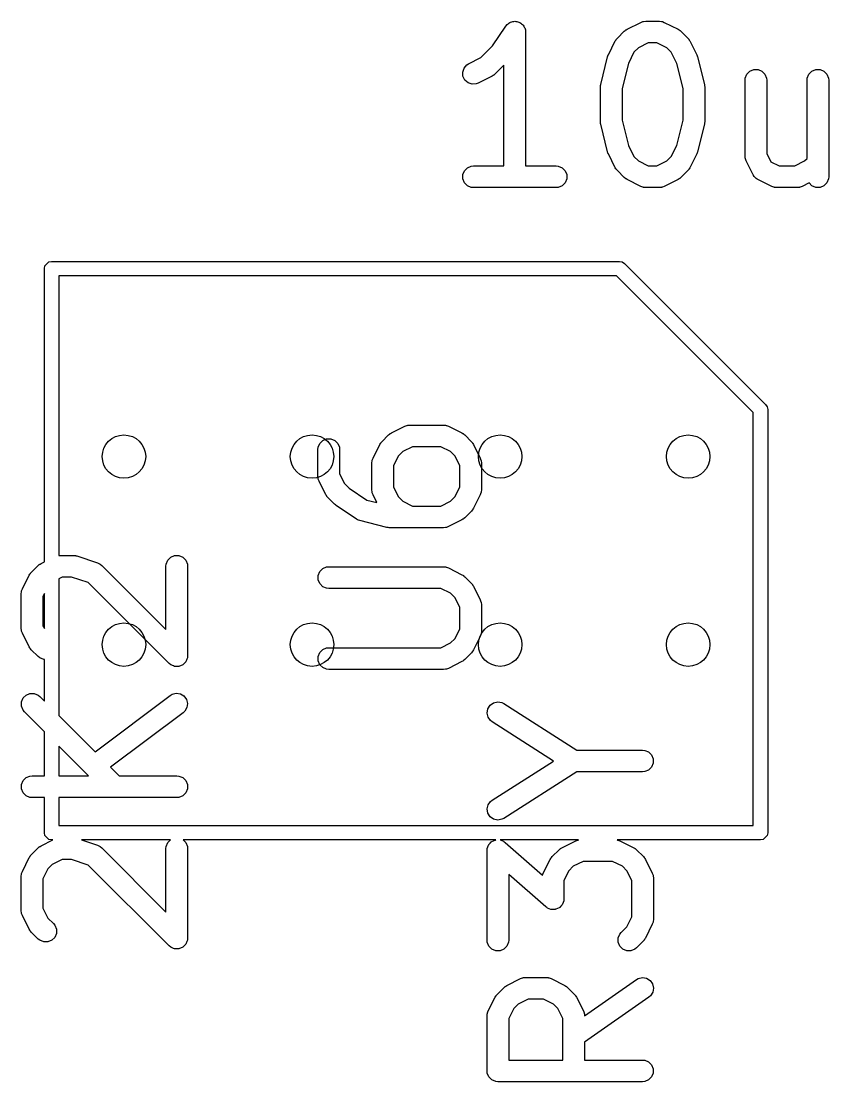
# Model space of a CAD drawing. Extents: x 0.58 to 7.69, y -5.21 to -0.56.
# Drawn here: x 6.1756 to 6.3953, y -1.8139 to -1.5252 of the extents above; entities that cross this region are included whole.
import ezdxf

# ---------------------------------------------------------------- set-up
doc = ezdxf.new("R2010")
doc.units = 0
doc.header["$MEASUREMENT"] = 0
doc.layers.add('BLACK', color=7, linetype='CONTINUOUS')

msp = doc.modelspace()

# ---------------------------------------------------------------- linework, layer by layer
at = {"layer": 'BLACK', "linetype": 'CONTINUOUS'}
for p, q in [((6.30385, -1.53189), (6.30744, -1.5265)), ((6.30744, -1.5265), (6.30744, -1.5265)), ((6.30744, -1.5265), (6.30744, -1.5265)), ((6.30744, -1.5265), (6.30745, -1.5265)), ((6.30745, -1.5265), (6.30781, -1.52606)), ((6.30781, -1.52606), (6.30805, -1.52589)), ((6.30805, -1.52589), (6.30826, -1.52569)), ((6.30826, -1.52569), (6.30853, -1.52558)), ((6.30853, -1.52558), (6.30877, -1.52542)), ((6.30877, -1.52542), (6.30905, -1.52536)), ((6.30905, -1.52536), (6.30932, -1.52525)), ((6.30932, -1.52525), (6.30961, -1.52525)), ((6.30961, -1.52525), (6.3099, -1.52519)), ((6.3099, -1.52519), (6.31018, -1.52525)), ((6.31018, -1.52525), (6.31047, -1.52525)), ((6.31047, -1.52525), (6.31074, -1.52536)), ((6.31074, -1.52536), (6.31103, -1.52541)), ((6.31103, -1.52541), (6.31127, -1.52558)), ((6.31127, -1.52558), (6.31154, -1.52569)), ((6.31154, -1.52569), (6.31174, -1.52589)), ((6.31174, -1.52589), (6.31198, -1.52605)), ((6.31198, -1.52605), (6.31215, -1.5263)), ((6.31215, -1.5263), (6.31235, -1.5265)), ((6.31235, -1.5265), (6.31246, -1.52677)), ((6.31246, -1.52677), (6.31263, -1.52701)), ((6.31263, -1.52701), (6.31268, -1.5273)), ((6.34045, -1.52738), (6.3442, -1.5255)), ((6.3442, -1.5255), (6.34474, -1.52529)), ((6.34474, -1.52529), (6.34485, -1.52529)), ((6.34485, -1.52529), (6.34494, -1.52525)), ((6.34494, -1.52525), (6.34552, -1.52519)), ((6.34552, -1.52519), (6.34927, -1.52519)), ((6.34927, -1.52519), (6.34984, -1.52525)), ((6.34984, -1.52525), (6.34994, -1.52529)), ((6.34994, -1.52529), (6.35005, -1.52529)), ((6.35005, -1.52529), (6.35059, -1.5255)), ((6.35059, -1.5255), (6.35434, -1.52738)), ((6.31268, -1.5273), (6.31279, -1.52757)), ((6.31279, -1.52757), (6.31285, -1.52814)), ((6.31285, -1.52814), (6.31285, -1.52814)), ((6.31285, -1.52814), (6.31285, -1.52814)), ((6.31285, -1.52814), (6.31285, -1.52814)), ((6.31285, -1.52814), (6.31285, -1.56456)), ((6.33762, -1.53003), (6.33781, -1.5298)), ((6.33781, -1.5298), (6.33968, -1.52793)), ((6.33968, -1.52793), (6.33991, -1.52774)), ((6.33991, -1.52774), (6.33996, -1.52768)), ((6.33996, -1.52768), (6.34005, -1.52763)), ((6.34005, -1.52763), (6.34013, -1.52756)), ((6.34013, -1.52756), (6.3402, -1.52753)), ((6.3402, -1.52753), (6.34045, -1.52738)), ((6.35434, -1.52738), (6.35459, -1.52753)), ((6.35459, -1.52753), (6.35466, -1.52756)), ((6.35466, -1.52756), (6.35474, -1.52763)), ((6.35474, -1.52763), (6.35483, -1.52768)), ((6.35483, -1.52768), (6.35488, -1.52774)), ((6.35488, -1.52774), (6.35511, -1.52793)), ((6.35511, -1.52793), (6.35698, -1.5298)), ((6.35698, -1.5298), (6.35717, -1.53003)), ((6.30065, -1.53509), (6.30385, -1.53189)), ((6.33538, -1.53432), (6.33725, -1.53057)), ((6.33725, -1.53057), (6.33741, -1.53032)), ((6.33741, -1.53032), (6.33744, -1.53025)), ((6.33744, -1.53025), (6.33751, -1.53017)), ((6.33751, -1.53017), (6.33756, -1.53008)), ((6.33756, -1.53008), (6.33762, -1.53003)), ((6.34352, -1.53244), (6.34232, -1.53364)), ((6.34622, -1.5311), (6.34352, -1.53244)), ((6.34857, -1.5311), (6.34622, -1.5311)), ((6.35127, -1.53244), (6.34857, -1.5311)), ((6.35247, -1.53364), (6.35127, -1.53244)), ((6.35717, -1.53003), (6.35723, -1.53008)), ((6.35723, -1.53008), (6.35728, -1.53017)), ((6.35728, -1.53017), (6.35735, -1.53025)), ((6.35735, -1.53025), (6.35738, -1.53032)), ((6.35738, -1.53032), (6.35753, -1.53057)), ((6.35753, -1.53057), (6.35941, -1.53432)), ((6.29733, -1.53675), (6.30065, -1.53509)), ((6.33328, -1.54242), (6.33516, -1.53493)), ((6.33516, -1.53493), (6.33517, -1.53488)), ((6.33517, -1.53486), (6.33526, -1.53462)), ((6.33517, -1.53488), (6.33517, -1.53486)), ((6.33526, -1.53462), (6.33535, -1.53438)), ((6.33535, -1.53438), (6.33536, -1.53436)), ((6.33536, -1.53436), (6.33538, -1.53432)), ((6.34232, -1.53364), (6.34081, -1.53667)), ((6.35398, -1.53667), (6.35247, -1.53364)), ((6.35941, -1.53432), (6.35942, -1.53436)), ((6.35942, -1.53436), (6.35944, -1.53438)), ((6.35944, -1.53438), (6.35952, -1.53462)), ((6.35952, -1.53462), (6.35962, -1.53486)), ((6.35962, -1.53486), (6.35962, -1.53488)), ((6.35962, -1.53488), (6.35963, -1.53493)), ((6.35963, -1.53493), (6.36151, -1.54242)), ((6.29572, -1.53902), (6.29608, -1.53793)), ((6.29608, -1.53793), (6.29684, -1.53706)), ((6.29684, -1.53706), (6.29733, -1.53675)), ((6.30695, -1.53715), (6.30449, -1.5396)), ((6.30695, -1.56456), (6.30695, -1.53715)), ((6.34081, -1.53667), (6.3391, -1.5435)), ((6.35569, -1.5435), (6.35398, -1.53667)), ((6.37388, -1.53881), (6.37494, -1.53837)), ((6.37494, -1.53837), (6.37609, -1.53837)), ((6.37609, -1.53837), (6.37716, -1.53881)), ((6.39075, -1.53881), (6.39181, -1.53837)), ((6.39181, -1.53837), (6.39296, -1.53837)), ((6.39296, -1.53837), (6.39403, -1.53881)), ((6.2958, -1.54017), (6.29572, -1.53902)), ((6.29632, -1.5412), (6.2958, -1.54017)), ((6.29719, -1.54196), (6.29632, -1.5412)), ((6.30372, -1.54016), (6.29997, -1.54203)), ((6.30397, -1.54), (6.30372, -1.54016)), ((6.30404, -1.53997), (6.30397, -1.54)), ((6.30412, -1.5399), (6.30404, -1.53997)), ((6.30421, -1.53985), (6.30412, -1.5399)), ((6.30426, -1.53979), (6.30421, -1.53985)), ((6.30449, -1.5396), (6.30426, -1.53979)), ((6.37256, -1.54127), (6.37262, -1.54069)), ((6.37256, -1.56189), (6.37256, -1.54127)), ((6.37262, -1.54069), (6.37306, -1.53963)), ((6.37306, -1.53963), (6.37388, -1.53881)), ((6.37716, -1.53881), (6.37797, -1.53963)), ((6.37797, -1.53963), (6.37841, -1.54069)), ((6.37841, -1.54069), (6.37847, -1.54127)), ((6.37847, -1.54127), (6.37847, -1.56119)), ((6.38944, -1.54127), (6.38949, -1.54069)), ((6.38944, -1.56254), (6.38944, -1.54127)), ((6.38949, -1.54069), (6.38993, -1.53963)), ((6.38993, -1.53963), (6.39075, -1.53881)), ((6.39403, -1.53881), (6.39484, -1.53963)), ((6.39484, -1.53963), (6.39528, -1.54069)), ((6.39528, -1.54069), (6.39534, -1.54127)), ((6.39534, -1.54127), (6.39534, -1.56751)), ((6.29828, -1.54232), (6.29719, -1.54196)), ((6.29943, -1.54224), (6.29828, -1.54232)), ((6.29997, -1.54203), (6.29943, -1.54224)), ((6.33319, -1.54314), (6.3332, -1.54304)), ((6.33319, -1.55251), (6.33319, -1.54314)), ((6.3332, -1.543), (6.33323, -1.54278)), ((6.3332, -1.54304), (6.3332, -1.543)), ((6.33323, -1.54278), (6.33325, -1.54256)), ((6.33325, -1.54256), (6.33327, -1.54252)), ((6.33327, -1.54252), (6.33328, -1.54242)), ((6.3391, -1.5435), (6.3391, -1.55215)), ((6.35569, -1.55215), (6.35569, -1.5435)), ((6.36151, -1.54242), (6.36152, -1.54252)), ((6.36152, -1.54252), (6.36154, -1.54256)), ((6.36154, -1.54256), (6.36156, -1.54278)), ((6.36156, -1.54278), (6.36159, -1.543)), ((6.36159, -1.543), (6.36159, -1.54304)), ((6.36159, -1.54304), (6.3616, -1.54314)), ((6.3616, -1.54314), (6.3616, -1.55251)), ((6.3332, -1.55261), (6.33319, -1.55251)), ((6.3332, -1.55266), (6.3332, -1.55261)), ((6.33323, -1.55287), (6.3332, -1.55266)), ((6.33325, -1.55309), (6.33323, -1.55287)), ((6.3391, -1.55215), (6.34081, -1.55898)), ((6.35398, -1.55898), (6.35569, -1.55215)), ((6.36156, -1.55287), (6.36154, -1.55309)), ((6.36159, -1.55266), (6.36156, -1.55287)), ((6.3616, -1.55251), (6.36159, -1.55261)), ((6.36159, -1.55261), (6.36159, -1.55266)), ((6.33327, -1.55313), (6.33325, -1.55309)), ((6.33328, -1.55323), (6.33327, -1.55313)), ((6.33516, -1.56073), (6.33328, -1.55323)), ((6.36151, -1.55323), (6.35963, -1.56073)), ((6.36152, -1.55313), (6.36151, -1.55323)), ((6.36154, -1.55309), (6.36152, -1.55313)), ((6.33517, -1.56077), (6.33516, -1.56073)), ((6.33517, -1.56079), (6.33517, -1.56077)), ((6.33526, -1.56103), (6.33517, -1.56079)), ((6.33535, -1.56127), (6.33526, -1.56103)), ((6.33536, -1.56129), (6.33535, -1.56127)), ((6.33538, -1.56133), (6.33536, -1.56129)), ((6.33725, -1.56508), (6.33538, -1.56133)), ((6.34081, -1.55898), (6.34232, -1.56201)), ((6.35247, -1.56201), (6.35398, -1.55898)), ((6.35941, -1.56133), (6.35753, -1.56508)), ((6.35942, -1.56129), (6.35941, -1.56133)), ((6.35944, -1.56127), (6.35942, -1.56129)), ((6.35952, -1.56103), (6.35944, -1.56127)), ((6.35962, -1.56079), (6.35952, -1.56103)), ((6.35963, -1.56073), (6.35962, -1.56077)), ((6.35962, -1.56077), (6.35962, -1.56079)), ((6.37847, -1.56119), (6.37959, -1.56344)), ((6.29807, -1.56462), (6.29865, -1.56456)), ((6.29865, -1.56456), (6.30695, -1.56456)), ((6.31285, -1.56456), (6.32115, -1.56456)), ((6.32115, -1.56456), (6.32172, -1.56462)), ((6.34232, -1.56201), (6.34352, -1.56321)), ((6.34352, -1.56321), (6.34622, -1.56456)), ((6.34622, -1.56456), (6.34857, -1.56456)), ((6.34857, -1.56456), (6.35127, -1.56321)), ((6.35127, -1.56321), (6.35247, -1.56201)), ((6.37262, -1.56246), (6.37256, -1.56189)), ((6.37266, -1.56256), (6.37262, -1.56246)), ((6.37267, -1.56267), (6.37266, -1.56256)), ((6.37287, -1.56321), (6.37267, -1.56267)), ((6.37475, -1.56696), (6.37287, -1.56321)), ((6.37959, -1.56344), (6.38184, -1.56456)), ((6.38184, -1.56456), (6.38607, -1.56456)), ((6.38607, -1.56456), (6.38876, -1.56321)), ((6.38876, -1.56321), (6.38944, -1.56254)), ((6.29575, -1.56694), (6.2962, -1.56587)), ((6.29575, -1.56809), (6.29575, -1.56694)), ((6.2962, -1.56587), (6.29701, -1.56506)), ((6.29701, -1.56506), (6.29807, -1.56462)), ((6.32172, -1.56462), (6.32279, -1.56506)), ((6.32279, -1.56506), (6.3236, -1.56587)), ((6.3236, -1.56587), (6.32404, -1.56694)), ((6.32404, -1.56694), (6.32404, -1.56809)), ((6.33741, -1.56533), (6.33725, -1.56508)), ((6.33744, -1.5654), (6.33741, -1.56533)), ((6.33751, -1.56548), (6.33744, -1.5654)), ((6.33756, -1.56557), (6.33751, -1.56548)), ((6.33762, -1.56562), (6.33756, -1.56557)), ((6.33781, -1.56585), (6.33762, -1.56562)), ((6.33968, -1.56773), (6.33781, -1.56585)), ((6.35698, -1.56585), (6.35511, -1.56773)), ((6.35717, -1.56562), (6.35698, -1.56585)), ((6.35723, -1.56557), (6.35717, -1.56562)), ((6.35728, -1.56548), (6.35723, -1.56557)), ((6.35735, -1.5654), (6.35728, -1.56548)), ((6.35738, -1.56533), (6.35735, -1.5654)), ((6.35753, -1.56508), (6.35738, -1.56533)), ((6.37481, -1.56705), (6.37475, -1.56696)), ((6.37483, -1.5671), (6.37481, -1.56705)), ((6.37487, -1.56716), (6.37483, -1.5671)), ((6.37506, -1.56745), (6.37487, -1.56716)), ((6.37534, -1.56769), (6.37506, -1.56745)), ((6.2962, -1.56915), (6.29575, -1.56809)), ((6.29701, -1.56997), (6.2962, -1.56915)), ((6.29807, -1.57041), (6.29701, -1.56997)), ((6.32279, -1.56997), (6.32172, -1.57041)), ((6.3236, -1.56915), (6.32279, -1.56997)), ((6.32404, -1.56809), (6.3236, -1.56915)), ((6.33991, -1.56791), (6.33968, -1.56773)), ((6.33996, -1.56797), (6.33991, -1.56791)), ((6.34005, -1.56803), (6.33996, -1.56797)), ((6.34013, -1.56809), (6.34005, -1.56803)), ((6.3402, -1.56812), (6.34013, -1.56809)), ((6.34045, -1.56828), (6.3402, -1.56812)), ((6.3442, -1.57015), (6.34045, -1.56828)), ((6.34474, -1.57036), (6.3442, -1.57015)), ((6.34485, -1.57037), (6.34474, -1.57036)), ((6.34494, -1.57041), (6.34485, -1.57037)), ((6.34994, -1.57037), (6.34984, -1.57041)), ((6.35005, -1.57036), (6.34994, -1.57037)), ((6.35059, -1.57015), (6.35005, -1.57036)), ((6.35434, -1.56828), (6.35059, -1.57015)), ((6.35459, -1.56812), (6.35434, -1.56828)), ((6.35466, -1.56809), (6.35459, -1.56812)), ((6.35474, -1.56803), (6.35466, -1.56809)), ((6.35483, -1.56797), (6.35474, -1.56803)), ((6.35488, -1.56791), (6.35483, -1.56797)), ((6.35511, -1.56773), (6.35488, -1.56791)), ((6.37558, -1.56797), (6.37534, -1.56769)), ((6.37587, -1.56815), (6.37558, -1.56797)), ((6.37593, -1.5682), (6.37587, -1.56815)), ((6.37597, -1.56822), (6.37593, -1.5682)), ((6.37607, -1.56828), (6.37597, -1.56822)), ((6.37982, -1.57015), (6.37607, -1.56828)), ((6.38036, -1.57036), (6.37982, -1.57015)), ((6.38047, -1.57037), (6.38036, -1.57036)), ((6.38056, -1.57041), (6.38047, -1.57037)), ((6.38744, -1.57037), (6.38734, -1.57041)), ((6.38754, -1.57036), (6.38744, -1.57037)), ((6.38808, -1.57015), (6.38754, -1.57036)), ((6.38998, -1.5692), (6.38808, -1.57015)), ((6.39075, -1.56997), (6.38998, -1.5692)), ((6.39181, -1.57041), (6.39075, -1.56997)), ((6.39403, -1.56997), (6.39296, -1.57041)), ((6.39484, -1.56915), (6.39403, -1.56997)), ((6.39528, -1.56809), (6.39484, -1.56915)), ((6.39534, -1.56751), (6.39528, -1.56809)), ((6.29865, -1.57047), (6.29807, -1.57041)), ((6.32115, -1.57047), (6.29865, -1.57047)), ((6.32172, -1.57041), (6.32115, -1.57047)), ((6.34552, -1.57047), (6.34494, -1.57041)), ((6.34927, -1.57047), (6.34552, -1.57047)), ((6.34984, -1.57041), (6.34927, -1.57047)), ((6.38114, -1.57047), (6.38056, -1.57041)), ((6.38676, -1.57047), (6.38114, -1.57047)), ((6.38734, -1.57041), (6.38676, -1.57047)), ((6.39296, -1.57041), (6.39181, -1.57041)), ((6.1831, -1.5907), (6.18386, -1.59055)), ((6.18386, -1.59055), (6.33839, -1.59055)), ((6.33839, -1.59055), (6.33914, -1.5907)), ((6.18189, -1.59252), (6.18204, -1.59177)), ((6.18189, -1.67232), (6.18189, -1.59252)), ((6.18204, -1.59177), (6.1831, -1.5907)), ((6.33914, -1.5907), (6.33978, -1.59113)), ((6.33978, -1.59113), (6.37816, -1.62951)), ((6.18583, -1.59449), (6.18583, -1.67061)), ((6.33757, -1.59449), (6.18583, -1.59449)), ((6.3748, -1.63172), (6.33757, -1.59449)), ((6.37816, -1.62951), (6.37859, -1.63015)), ((6.37859, -1.63015), (6.37874, -1.63091)), ((6.37874, -1.63091), (6.37874, -1.74606)), ((6.3748, -1.74409), (6.3748, -1.63172)), ((6.27633, -1.63725), (6.28, -1.63542)), ((6.28, -1.63542), (6.28054, -1.63521)), ((6.28054, -1.63521), (6.28065, -1.6352)), ((6.28065, -1.6352), (6.28075, -1.63516)), ((6.28075, -1.63516), (6.28132, -1.6351)), ((6.28132, -1.6351), (6.29051, -1.6351)), ((6.29051, -1.6351), (6.29108, -1.63516)), ((6.29108, -1.63516), (6.29118, -1.6352)), ((6.29118, -1.6352), (6.29129, -1.63521)), ((6.29129, -1.63521), (6.29183, -1.63542)), ((6.29183, -1.63542), (6.2955, -1.63725)), ((6.25682, -1.64009), (6.25763, -1.63928)), ((6.25763, -1.63928), (6.2587, -1.63884)), ((6.2587, -1.63884), (6.25985, -1.63884)), ((6.25985, -1.63884), (6.26091, -1.63928)), ((6.26091, -1.63928), (6.26173, -1.64009)), ((6.27354, -1.63987), (6.27372, -1.63964)), ((6.27372, -1.63964), (6.27556, -1.63781)), ((6.27556, -1.63781), (6.27579, -1.63762)), ((6.27579, -1.63762), (6.27584, -1.63756)), ((6.27584, -1.63756), (6.27593, -1.63751)), ((6.27593, -1.63751), (6.27601, -1.63744)), ((6.27601, -1.63744), (6.27608, -1.63741)), ((6.27608, -1.63741), (6.27633, -1.63725)), ((6.2955, -1.63725), (6.29575, -1.63741)), ((6.29575, -1.63741), (6.29582, -1.63744)), ((6.29582, -1.63744), (6.2959, -1.63751)), ((6.2959, -1.63751), (6.29599, -1.63756)), ((6.29599, -1.63756), (6.29604, -1.63762)), ((6.29604, -1.63762), (6.29627, -1.63781)), ((6.29627, -1.63781), (6.29811, -1.63964)), ((6.29811, -1.63964), (6.29829, -1.63987)), ((6.25632, -1.64173), (6.25638, -1.64116)), ((6.25632, -1.64908), (6.25632, -1.64173)), ((6.25638, -1.64116), (6.25682, -1.64009)), ((6.26173, -1.64009), (6.26217, -1.64116)), ((6.26217, -1.64116), (6.26223, -1.64173)), ((6.26223, -1.64173), (6.26223, -1.64838)), ((6.27133, -1.64409), (6.27317, -1.64041)), ((6.27317, -1.64041), (6.27332, -1.64016)), ((6.27332, -1.64016), (6.27335, -1.64009)), ((6.27335, -1.64009), (6.27342, -1.64001)), ((6.27342, -1.64001), (6.27348, -1.63992)), ((6.27348, -1.63992), (6.27354, -1.63987)), ((6.2794, -1.64232), (6.27824, -1.64348)), ((6.28202, -1.64101), (6.2794, -1.64232)), ((6.28981, -1.64101), (6.28202, -1.64101)), ((6.29243, -1.64232), (6.28981, -1.64101)), ((6.29359, -1.64348), (6.29243, -1.64232)), ((6.29829, -1.63987), (6.29835, -1.63992)), ((6.29835, -1.63992), (6.29841, -1.64001)), ((6.29841, -1.64001), (6.29847, -1.64009)), ((6.29847, -1.64009), (6.2985, -1.64016)), ((6.2985, -1.64016), (6.29866, -1.64041)), ((6.29866, -1.64041), (6.3005, -1.64409)), ((6.27102, -1.64541), (6.27108, -1.64483)), ((6.27102, -1.65276), (6.27102, -1.64541)), ((6.27108, -1.64483), (6.27112, -1.64473)), ((6.27112, -1.64463), (6.27133, -1.64409)), ((6.27112, -1.64473), (6.27112, -1.64463)), ((6.27824, -1.64348), (6.27693, -1.6461)), ((6.2949, -1.6461), (6.29359, -1.64348)), ((6.3005, -1.64409), (6.3007, -1.64463)), ((6.3007, -1.64463), (6.30071, -1.64473)), ((6.30071, -1.64473), (6.30075, -1.64483)), ((6.30075, -1.64483), (6.30081, -1.64541)), ((6.30081, -1.64541), (6.30081, -1.65276)), ((6.27693, -1.6461), (6.27693, -1.65206)), ((6.2949, -1.65206), (6.2949, -1.6461)), ((6.25638, -1.64966), (6.25632, -1.64908)), ((6.25642, -1.64976), (6.25638, -1.64966)), ((6.25643, -1.64986), (6.25642, -1.64976)), ((6.25663, -1.6504), (6.25643, -1.64986)), ((6.25847, -1.65408), (6.25663, -1.6504)), ((6.26223, -1.64838), (6.26354, -1.65101)), ((6.26354, -1.65101), (6.26483, -1.6523)), ((6.25863, -1.65432), (6.25847, -1.65408)), ((6.26483, -1.6523), (6.26967, -1.65553)), ((6.27108, -1.65333), (6.27102, -1.65276)), ((6.27112, -1.65343), (6.27108, -1.65333)), ((6.27112, -1.65354), (6.27112, -1.65343)), ((6.27133, -1.65408), (6.27112, -1.65354)), ((6.2724, -1.65621), (6.27133, -1.65408)), ((6.27693, -1.65206), (6.27824, -1.65468)), ((6.29359, -1.65468), (6.2949, -1.65206)), ((6.3005, -1.65408), (6.29866, -1.65775)), ((6.3007, -1.65354), (6.3005, -1.65408)), ((6.30071, -1.65343), (6.3007, -1.65354)), ((6.30075, -1.65333), (6.30071, -1.65343)), ((6.30081, -1.65276), (6.30075, -1.65333)), ((6.25866, -1.6544), (6.25863, -1.65432)), ((6.25872, -1.65448), (6.25866, -1.6544)), ((6.25878, -1.65457), (6.25872, -1.65448)), ((6.25884, -1.65462), (6.25878, -1.65457)), ((6.25902, -1.65484), (6.25884, -1.65462)), ((6.26086, -1.65668), (6.25902, -1.65484)), ((6.26109, -1.65687), (6.26086, -1.65668)), ((6.26086, -1.65668), (6.26086, -1.65668)), ((6.26086, -1.65668), (6.26086, -1.65668)), ((6.26131, -1.65705), (6.26109, -1.65687)), ((6.26967, -1.65553), (6.2724, -1.65621)), ((6.27824, -1.65468), (6.2794, -1.65584)), ((6.2794, -1.65584), (6.28202, -1.65715)), ((6.28981, -1.65715), (6.29243, -1.65584)), ((6.29243, -1.65584), (6.29359, -1.65468)), ((6.26682, -1.66072), (6.26131, -1.65705)), ((6.26131, -1.65705), (6.26131, -1.65705)), ((6.26131, -1.65705), (6.26131, -1.65705)), ((6.28202, -1.65715), (6.28981, -1.65715)), ((6.29811, -1.65852), (6.29627, -1.66036)), ((6.29829, -1.65829), (6.29811, -1.65852)), ((6.29835, -1.65824), (6.29829, -1.65829)), ((6.29841, -1.65815), (6.29835, -1.65824)), ((6.29847, -1.65807), (6.29841, -1.65815)), ((6.2985, -1.658), (6.29847, -1.65807)), ((6.29866, -1.65775), (6.2985, -1.658)), ((6.26714, -1.66089), (6.26682, -1.66072)), ((6.2672, -1.66094), (6.26714, -1.66089)), ((6.26727, -1.66096), (6.2672, -1.66094)), ((6.26733, -1.661), (6.26727, -1.66096)), ((6.2674, -1.66101), (6.26733, -1.661)), ((6.26774, -1.66113), (6.2674, -1.66101)), ((6.27509, -1.66297), (6.26774, -1.66113)), ((6.29183, -1.66275), (6.29129, -1.66295)), ((6.2955, -1.66091), (6.29183, -1.66275)), ((6.29575, -1.66075), (6.2955, -1.66091)), ((6.29582, -1.66072), (6.29575, -1.66075)), ((6.2959, -1.66066), (6.29582, -1.66072)), ((6.29599, -1.6606), (6.2959, -1.66066)), ((6.29604, -1.66054), (6.29599, -1.6606)), ((6.29627, -1.66036), (6.29604, -1.66054)), ((6.27519, -1.66298), (6.27509, -1.66297)), ((6.27523, -1.663), (6.27519, -1.66298)), ((6.27545, -1.66302), (6.27523, -1.663)), ((6.27567, -1.66305), (6.27545, -1.66302)), ((6.27571, -1.66305), (6.27567, -1.66305)), ((6.27581, -1.66306), (6.27571, -1.66305)), ((6.29051, -1.66306), (6.27581, -1.66306)), ((6.29108, -1.663), (6.29051, -1.66306)), ((6.29118, -1.66296), (6.29108, -1.663)), ((6.29129, -1.66295), (6.29118, -1.66296)), ((6.18583, -1.67061), (6.18604, -1.67059)), ((6.18604, -1.67059), (6.18978, -1.67059)), ((6.18978, -1.67059), (6.19008, -1.67062)), ((6.19008, -1.67062), (6.19015, -1.67062)), ((6.19015, -1.67062), (6.19026, -1.67064)), ((6.19026, -1.67064), (6.19036, -1.67065)), ((6.19036, -1.67065), (6.19043, -1.67068)), ((6.19043, -1.67068), (6.19072, -1.67075)), ((6.19072, -1.67075), (6.19634, -1.67262)), ((6.21545, -1.67191), (6.21627, -1.67109)), ((6.21627, -1.67109), (6.21733, -1.67065)), ((6.21733, -1.67065), (6.21848, -1.67065)), ((6.21848, -1.67065), (6.21955, -1.67109)), ((6.21955, -1.67109), (6.22036, -1.67191)), ((6.17832, -1.67521), (6.1802, -1.67333)), ((6.1802, -1.67333), (6.18042, -1.67315)), ((6.18042, -1.67315), (6.18048, -1.67309)), ((6.18048, -1.67309), (6.18056, -1.67303)), ((6.18056, -1.67303), (6.18065, -1.67297)), ((6.18065, -1.67297), (6.18072, -1.67294)), ((6.18072, -1.67294), (6.18097, -1.67278)), ((6.18097, -1.67278), (6.18189, -1.67232)), ((6.19634, -1.67262), (6.19687, -1.67286)), ((6.19687, -1.67286), (6.19695, -1.67293)), ((6.19695, -1.67293), (6.19705, -1.67297)), ((6.19705, -1.67297), (6.1975, -1.67333)), ((6.1975, -1.67333), (6.21495, -1.69079)), ((6.21495, -1.67355), (6.21501, -1.67297)), ((6.21495, -1.69079), (6.21495, -1.67355)), ((6.21501, -1.67297), (6.21545, -1.67191)), ((6.22036, -1.67191), (6.2208, -1.67297)), ((6.2208, -1.67297), (6.22086, -1.67355)), ((6.22086, -1.67355), (6.22086, -1.69792)), ((6.25682, -1.675), (6.25763, -1.67419)), ((6.25763, -1.67419), (6.2587, -1.67374)), ((6.2587, -1.67374), (6.25927, -1.67369)), ((6.25927, -1.67369), (6.29051, -1.67369)), ((6.29051, -1.67369), (6.29108, -1.67374)), ((6.29108, -1.67374), (6.29118, -1.67378)), ((6.29118, -1.67378), (6.29129, -1.67379)), ((6.29129, -1.67379), (6.29183, -1.674)), ((6.29183, -1.674), (6.2955, -1.67584)), ((6.1759, -1.67973), (6.17777, -1.67598)), ((6.17777, -1.67598), (6.17793, -1.67573)), ((6.17793, -1.67573), (6.17796, -1.67566)), ((6.17796, -1.67566), (6.17802, -1.67558)), ((6.17802, -1.67558), (6.17808, -1.67549)), ((6.17808, -1.67549), (6.17814, -1.67544)), ((6.17814, -1.67544), (6.17832, -1.67521)), ((6.18673, -1.6765), (6.18583, -1.67695)), ((6.18583, -1.67695), (6.18583, -1.71416)), ((6.18931, -1.6765), (6.18673, -1.6765)), ((6.19381, -1.678), (6.18931, -1.6765)), ((6.25638, -1.67606), (6.25682, -1.675)), ((6.25638, -1.67722), (6.25638, -1.67606)), ((6.2955, -1.67584), (6.29575, -1.67599)), ((6.29575, -1.67599), (6.29582, -1.67602)), ((6.29582, -1.67602), (6.2959, -1.67609)), ((6.2959, -1.67609), (6.29599, -1.67615)), ((6.29599, -1.67615), (6.29604, -1.6762)), ((6.29604, -1.6762), (6.29627, -1.67639)), ((6.29627, -1.67639), (6.29811, -1.67823)), ((6.17569, -1.68027), (6.1759, -1.67973)), ((6.21582, -1.70001), (6.19381, -1.678)), ((6.25682, -1.67828), (6.25638, -1.67722)), ((6.25763, -1.6791), (6.25682, -1.67828)), ((6.2587, -1.67954), (6.25763, -1.6791)), ((6.25927, -1.67959), (6.2587, -1.67954)), ((6.28981, -1.67959), (6.25927, -1.67959)), ((6.29243, -1.6809), (6.28981, -1.67959)), ((6.29811, -1.67823), (6.29829, -1.67845)), ((6.29829, -1.67845), (6.29835, -1.6785)), ((6.29835, -1.6785), (6.29841, -1.67859)), ((6.29841, -1.67859), (6.29847, -1.67867)), ((6.29847, -1.67867), (6.2985, -1.67875)), ((6.2985, -1.67875), (6.29866, -1.67899)), ((6.29866, -1.67899), (6.3005, -1.68267)), ((6.17558, -1.68105), (6.17564, -1.68047)), ((6.17558, -1.69042), (6.17558, -1.68105)), ((6.17564, -1.68047), (6.17568, -1.68037)), ((6.17568, -1.68037), (6.17569, -1.68027)), ((6.18189, -1.68094), (6.18149, -1.68174)), ((6.18149, -1.68174), (6.18149, -1.68972)), ((6.18189, -1.69052), (6.18189, -1.68094)), ((6.29359, -1.68206), (6.29243, -1.6809)), ((6.2949, -1.68469), (6.29359, -1.68206)), ((6.3005, -1.68267), (6.3007, -1.68321)), ((6.2949, -1.69064), (6.2949, -1.68469)), ((6.3007, -1.68321), (6.30071, -1.68332)), ((6.30071, -1.68332), (6.30075, -1.68341)), ((6.30075, -1.68341), (6.30081, -1.68399)), ((6.30081, -1.68399), (6.30081, -1.69134)), ((6.17564, -1.691), (6.17558, -1.69042)), ((6.17568, -1.69109), (6.17564, -1.691)), ((6.17569, -1.6912), (6.17568, -1.69109)), ((6.1759, -1.69174), (6.17569, -1.6912)), ((6.18149, -1.68972), (6.18189, -1.69052)), ((6.29359, -1.69326), (6.2949, -1.69064)), ((6.30081, -1.69134), (6.30075, -1.69191)), ((6.17777, -1.69549), (6.1759, -1.69174)), ((6.28981, -1.69573), (6.29243, -1.69442)), ((6.29243, -1.69442), (6.29359, -1.69326)), ((6.3005, -1.69266), (6.29866, -1.69633)), ((6.3007, -1.69212), (6.3005, -1.69266)), ((6.30071, -1.69201), (6.3007, -1.69212)), ((6.30075, -1.69191), (6.30071, -1.69201)), ((6.17793, -1.69574), (6.17777, -1.69549)), ((6.17796, -1.69581), (6.17793, -1.69574)), ((6.17802, -1.69589), (6.17796, -1.69581)), ((6.17808, -1.69598), (6.17802, -1.69589)), ((6.17814, -1.69603), (6.17808, -1.69598)), ((6.17832, -1.69626), (6.17814, -1.69603)), ((6.1802, -1.69813), (6.17832, -1.69626)), ((6.25638, -1.69811), (6.25682, -1.69705)), ((6.25682, -1.69705), (6.25763, -1.69623)), ((6.25763, -1.69623), (6.2587, -1.69579)), ((6.2587, -1.69579), (6.25927, -1.69573)), ((6.25927, -1.69573), (6.28981, -1.69573)), ((6.29811, -1.6971), (6.29627, -1.69894)), ((6.29829, -1.69687), (6.29811, -1.6971)), ((6.29835, -1.69682), (6.29829, -1.69687)), ((6.29841, -1.69673), (6.29835, -1.69682)), ((6.29847, -1.69665), (6.29841, -1.69673)), ((6.2985, -1.69658), (6.29847, -1.69665)), ((6.29866, -1.69633), (6.2985, -1.69658)), ((6.18065, -1.6985), (6.1802, -1.69813)), ((6.18171, -1.69894), (6.18065, -1.6985)), ((6.18189, -1.69894), (6.18171, -1.69894)), ((6.18189, -1.71022), (6.18189, -1.69894)), ((6.21627, -1.70037), (6.21582, -1.70001)), ((6.22036, -1.69956), (6.21955, -1.70037)), ((6.22067, -1.69881), (6.22036, -1.69956)), ((6.2208, -1.6985), (6.22067, -1.69881)), ((6.22086, -1.69792), (6.2208, -1.6985)), ((6.25638, -1.69926), (6.25638, -1.69811)), ((6.25682, -1.70033), (6.25638, -1.69926)), ((6.2955, -1.69949), (6.29183, -1.70133)), ((6.29575, -1.69934), (6.2955, -1.69949)), ((6.29582, -1.69931), (6.29575, -1.69934)), ((6.2959, -1.69924), (6.29582, -1.69931)), ((6.29599, -1.69918), (6.2959, -1.69924)), ((6.29604, -1.69912), (6.29599, -1.69918)), ((6.29627, -1.69894), (6.29604, -1.69912)), ((6.21702, -1.70069), (6.21627, -1.70037)), ((6.21733, -1.70081), (6.21702, -1.70069)), ((6.21848, -1.70081), (6.21733, -1.70081)), ((6.21733, -1.70081), (6.21733, -1.70081)), ((6.21955, -1.70037), (6.21848, -1.70081)), ((6.25763, -1.70114), (6.25682, -1.70033)), ((6.2587, -1.70158), (6.25763, -1.70114)), ((6.25927, -1.70164), (6.2587, -1.70158)), ((6.29051, -1.70164), (6.25927, -1.70164)), ((6.29108, -1.70158), (6.29051, -1.70164)), ((6.29118, -1.70154), (6.29108, -1.70158)), ((6.29129, -1.70154), (6.29118, -1.70154)), ((6.29183, -1.70133), (6.29129, -1.70154)), ((6.17608, -1.7094), (6.1769, -1.70859)), ((6.1769, -1.70859), (6.17796, -1.70815)), ((6.17796, -1.70815), (6.17911, -1.70815)), ((6.17911, -1.70815), (6.18018, -1.70859)), ((6.18018, -1.70859), (6.18062, -1.70895)), ((6.19569, -1.72402), (6.21613, -1.70868)), ((6.21613, -1.70868), (6.21663, -1.70838)), ((6.21663, -1.70838), (6.21775, -1.70809)), ((6.21775, -1.70809), (6.21889, -1.70826)), ((6.21889, -1.70826), (6.21988, -1.70884)), ((6.21988, -1.70884), (6.22057, -1.70977)), ((6.17564, -1.71047), (6.17608, -1.7094)), ((6.17564, -1.71162), (6.17564, -1.71047)), ((6.17608, -1.71268), (6.17564, -1.71162)), ((6.18062, -1.70895), (6.18189, -1.71022)), ((6.22057, -1.70977), (6.22085, -1.71088)), ((6.22085, -1.71088), (6.22069, -1.71202)), ((6.30256, -1.71235), (6.30317, -1.71138)), ((6.30317, -1.71138), (6.30412, -1.71072)), ((6.30412, -1.71072), (6.30524, -1.71047)), ((6.30524, -1.71047), (6.30638, -1.71067)), ((6.30638, -1.71067), (6.30689, -1.71093)), ((6.30689, -1.71093), (6.32679, -1.72359)), ((6.17645, -1.71313), (6.17608, -1.71268)), ((6.18189, -1.71857), (6.17645, -1.71313)), ((6.18583, -1.71416), (6.19569, -1.72402)), ((6.21968, -1.7134), (6.1999, -1.72823)), ((6.2201, -1.71301), (6.21968, -1.7134)), ((6.22069, -1.71202), (6.2201, -1.71301)), ((6.30236, -1.71349), (6.30256, -1.71235)), ((6.30261, -1.71461), (6.30236, -1.71349)), ((6.30327, -1.71556), (6.30261, -1.71461)), ((6.30372, -1.71591), (6.30327, -1.71556)), ((6.32043, -1.72655), (6.30372, -1.71591)), ((6.18189, -1.73059), (6.18189, -1.71857)), ((6.1939, -1.73059), (6.18583, -1.72251)), ((6.18583, -1.72251), (6.18583, -1.73059)), ((6.32679, -1.72359), (6.34468, -1.72359)), ((6.34468, -1.72359), (6.34525, -1.72365)), ((6.34525, -1.72365), (6.34632, -1.72409)), ((6.34632, -1.72409), (6.34713, -1.72491)), ((6.34713, -1.72491), (6.34757, -1.72597)), ((6.34757, -1.72597), (6.34757, -1.72712)), ((6.1999, -1.72823), (6.20226, -1.73059)), ((6.30372, -1.73718), (6.32043, -1.72655)), ((6.34632, -1.729), (6.34525, -1.72944)), ((6.34713, -1.72819), (6.34632, -1.729)), ((6.34757, -1.72712), (6.34713, -1.72819)), ((6.17564, -1.73296), (6.17608, -1.7319)), ((6.17608, -1.7319), (6.1769, -1.73108)), ((6.1769, -1.73108), (6.17796, -1.73064)), ((6.17796, -1.73064), (6.17854, -1.73059)), ((6.17854, -1.73059), (6.18189, -1.73059)), ((6.18583, -1.73059), (6.1939, -1.73059)), ((6.20226, -1.73059), (6.21791, -1.73059)), ((6.21791, -1.73059), (6.21848, -1.73064)), ((6.21848, -1.73064), (6.21955, -1.73108)), ((6.21955, -1.73108), (6.22036, -1.7319)), ((6.22036, -1.7319), (6.2208, -1.73296)), ((6.32679, -1.7295), (6.30689, -1.74216)), ((6.34468, -1.7295), (6.32679, -1.7295)), ((6.34525, -1.72944), (6.34468, -1.7295)), ((6.17564, -1.73412), (6.17564, -1.73296)), ((6.17608, -1.73518), (6.17564, -1.73412)), ((6.2208, -1.73412), (6.22036, -1.73518)), ((6.2208, -1.73296), (6.2208, -1.73412)), ((6.1769, -1.73599), (6.17608, -1.73518)), ((6.17796, -1.73644), (6.1769, -1.73599)), ((6.17854, -1.73649), (6.17796, -1.73644)), ((6.18189, -1.73649), (6.17854, -1.73649)), ((6.18189, -1.74606), (6.18189, -1.73649)), ((6.21791, -1.73649), (6.18583, -1.73649)), ((6.18583, -1.73649), (6.18583, -1.74409)), ((6.21848, -1.73644), (6.21791, -1.73649)), ((6.21955, -1.73599), (6.21848, -1.73644)), ((6.22036, -1.73518), (6.21955, -1.73599)), ((6.30261, -1.73848), (6.30327, -1.73754)), ((6.30327, -1.73754), (6.30372, -1.73718)), ((6.30236, -1.7396), (6.30261, -1.73848)), ((6.30256, -1.74074), (6.30236, -1.7396)), ((6.30317, -1.74171), (6.30256, -1.74074)), ((6.30412, -1.74237), (6.30317, -1.74171)), ((6.30524, -1.74262), (6.30412, -1.74237)), ((6.30638, -1.74242), (6.30524, -1.74262)), ((6.30689, -1.74216), (6.30638, -1.74242)), ((6.18204, -1.74682), (6.18189, -1.74606)), ((6.18583, -1.74409), (6.3748, -1.74409)), ((6.37874, -1.74606), (6.37859, -1.74682)), ((6.18097, -1.74965), (6.18419, -1.74803)), ((6.1831, -1.74788), (6.18204, -1.74682)), ((6.18386, -1.74803), (6.1831, -1.74788)), ((6.18419, -1.74803), (6.18386, -1.74803)), ((6.19198, -1.74803), (6.19634, -1.74949)), ((6.21619, -1.74803), (6.19198, -1.74803)), ((6.21501, -1.74984), (6.21545, -1.74877)), ((6.21545, -1.74877), (6.21619, -1.74803)), ((6.30471, -1.74803), (6.21962, -1.74803)), ((6.21962, -1.74803), (6.22036, -1.74877)), ((6.22036, -1.74877), (6.2208, -1.74984)), ((6.30281, -1.74937), (6.30285, -1.74928)), ((6.30285, -1.74928), (6.30319, -1.74894)), ((6.30319, -1.74894), (6.30351, -1.74858)), ((6.30351, -1.74858), (6.3036, -1.74853)), ((6.3036, -1.74853), (6.30367, -1.74846)), ((6.30367, -1.74846), (6.30411, -1.74828)), ((6.30411, -1.74828), (6.30454, -1.74807)), ((6.30454, -1.74807), (6.30464, -1.74806)), ((6.30464, -1.74806), (6.30471, -1.74803)), ((6.30591, -1.74803), (6.30633, -1.74821)), ((6.32721, -1.74803), (6.30591, -1.74803)), ((6.30633, -1.74821), (6.30678, -1.74836)), ((6.30678, -1.74836), (6.3069, -1.74844)), ((6.3069, -1.74844), (6.30695, -1.74846)), ((6.30695, -1.74846), (6.307, -1.74852)), ((6.307, -1.74852), (6.30725, -1.7487)), ((6.30725, -1.7487), (6.31746, -1.75763)), ((6.32273, -1.75015), (6.32648, -1.74828)), ((6.32648, -1.74828), (6.32703, -1.74807)), ((6.32703, -1.74807), (6.32713, -1.74806)), ((6.32713, -1.74806), (6.32721, -1.74803)), ((6.37677, -1.74803), (6.33778, -1.74803)), ((6.33778, -1.74803), (6.33785, -1.74806)), ((6.33785, -1.74806), (6.33796, -1.74807)), ((6.33796, -1.74807), (6.3385, -1.74828)), ((6.3385, -1.74828), (6.34225, -1.75015)), ((6.37752, -1.74788), (6.37677, -1.74803)), ((6.37859, -1.74682), (6.37752, -1.74788)), ((6.17814, -1.7523), (6.17832, -1.75207)), ((6.17832, -1.75207), (6.1802, -1.7502)), ((6.1802, -1.7502), (6.18042, -1.75001)), ((6.18042, -1.75001), (6.18048, -1.74995)), ((6.18048, -1.74995), (6.18056, -1.7499)), ((6.18056, -1.7499), (6.18065, -1.74983)), ((6.18065, -1.74983), (6.18072, -1.7498)), ((6.18072, -1.7498), (6.18097, -1.74965)), ((6.19634, -1.74949), (6.19687, -1.74972)), ((6.19687, -1.74972), (6.19695, -1.74979)), ((6.19695, -1.74979), (6.19705, -1.74983)), ((6.19705, -1.74983), (6.1975, -1.7502)), ((6.1975, -1.7502), (6.21495, -1.76766)), ((6.21495, -1.75041), (6.21501, -1.74984)), ((6.21495, -1.76766), (6.21495, -1.75041)), ((6.2208, -1.74984), (6.22086, -1.75041)), ((6.22086, -1.75041), (6.22086, -1.77478)), ((6.30236, -1.75092), (6.30239, -1.75061)), ((6.30236, -1.77529), (6.30236, -1.75092)), ((6.30238, -1.75054), (6.3024, -1.75048)), ((6.30239, -1.75061), (6.30238, -1.75054)), ((6.3024, -1.75048), (6.30241, -1.75034)), ((6.30241, -1.75034), (6.3026, -1.7499)), ((6.3026, -1.7499), (6.30275, -1.74945)), ((6.30275, -1.74945), (6.30281, -1.74937)), ((6.32009, -1.75258), (6.32197, -1.75071)), ((6.32197, -1.75071), (6.32219, -1.75052)), ((6.32219, -1.75052), (6.32225, -1.75046)), ((6.32225, -1.75046), (6.32233, -1.7504)), ((6.32233, -1.7504), (6.32241, -1.75034)), ((6.32241, -1.75034), (6.32249, -1.75031)), ((6.32249, -1.75031), (6.32273, -1.75015)), ((6.34225, -1.75015), (6.3425, -1.75031)), ((6.3425, -1.75031), (6.34257, -1.75034)), ((6.34257, -1.75034), (6.34265, -1.7504)), ((6.34265, -1.7504), (6.34274, -1.75046)), ((6.34274, -1.75046), (6.34279, -1.75052)), ((6.34279, -1.75052), (6.34302, -1.75071)), ((6.34302, -1.75071), (6.34489, -1.75258)), ((6.1759, -1.75659), (6.17777, -1.75284)), ((6.17777, -1.75284), (6.17793, -1.75259)), ((6.17793, -1.75259), (6.17796, -1.75252)), ((6.17796, -1.75252), (6.17802, -1.75244)), ((6.17802, -1.75244), (6.17808, -1.75235)), ((6.17808, -1.75235), (6.17814, -1.7523)), ((6.18403, -1.75471), (6.18284, -1.75591)), ((6.18673, -1.75337), (6.18403, -1.75471)), ((6.18931, -1.75337), (6.18673, -1.75337)), ((6.19381, -1.75487), (6.18931, -1.75337)), ((6.21582, -1.77687), (6.19381, -1.75487)), ((6.31766, -1.7571), (6.31954, -1.75335)), ((6.31954, -1.75335), (6.3197, -1.7531)), ((6.3197, -1.7531), (6.31973, -1.75303)), ((6.31973, -1.75303), (6.31979, -1.75295)), ((6.31979, -1.75295), (6.31985, -1.75286)), ((6.31985, -1.75286), (6.31991, -1.75281)), ((6.31991, -1.75281), (6.32009, -1.75258)), ((6.3285, -1.75387), (6.3258, -1.75522)), ((6.33648, -1.75387), (6.3285, -1.75387)), ((6.33918, -1.75522), (6.33648, -1.75387)), ((6.34489, -1.75258), (6.34508, -1.75281)), ((6.34508, -1.75281), (6.34514, -1.75286)), ((6.34514, -1.75286), (6.34519, -1.75295)), ((6.34519, -1.75295), (6.34526, -1.75303)), ((6.34526, -1.75303), (6.34529, -1.7531)), ((6.34529, -1.7531), (6.34544, -1.75335)), ((6.34544, -1.75335), (6.34732, -1.7571)), ((6.17558, -1.75791), (6.17564, -1.75734)), ((6.17558, -1.76729), (6.17558, -1.75791)), ((6.17564, -1.75734), (6.17568, -1.75724)), ((6.17568, -1.75724), (6.17569, -1.75713)), ((6.17569, -1.75713), (6.1759, -1.75659)), ((6.18284, -1.75591), (6.18149, -1.75861)), ((6.31836, -1.76626), (6.30826, -1.75743)), ((6.30826, -1.75743), (6.30826, -1.77529)), ((6.31746, -1.75763), (6.31766, -1.7571)), ((6.32461, -1.75642), (6.32326, -1.75911)), ((6.3258, -1.75522), (6.32461, -1.75642)), ((6.34038, -1.75642), (6.33918, -1.75522)), ((6.34173, -1.75911), (6.34038, -1.75642)), ((6.34732, -1.7571), (6.34753, -1.75764)), ((6.34753, -1.75764), (6.34753, -1.75774)), ((6.34753, -1.75774), (6.34757, -1.75784)), ((6.34757, -1.75784), (6.34763, -1.75842)), ((6.18149, -1.75861), (6.18149, -1.76659)), ((6.32326, -1.75911), (6.32326, -1.76404)), ((6.34173, -1.76897), (6.34173, -1.75911)), ((6.34763, -1.75842), (6.34763, -1.76967)), ((6.18149, -1.76659), (6.18284, -1.76929)), ((6.31861, -1.76644), (6.31836, -1.76626)), ((6.31867, -1.7665), (6.31861, -1.76644)), ((6.31872, -1.76652), (6.31867, -1.7665)), ((6.31883, -1.7666), (6.31872, -1.76652)), ((6.31929, -1.76675), (6.31883, -1.7666)), ((6.3215, -1.76668), (6.32107, -1.76689)), ((6.32195, -1.7665), (6.3215, -1.76668)), ((6.32202, -1.76643), (6.32195, -1.7665)), ((6.32211, -1.76638), (6.32202, -1.76643)), ((6.32242, -1.76602), (6.32211, -1.76638)), ((6.32276, -1.76568), (6.32242, -1.76602)), ((6.3228, -1.76559), (6.32276, -1.76568)), ((6.32286, -1.76552), (6.3228, -1.76559)), ((6.32302, -1.76506), (6.32286, -1.76552)), ((6.3232, -1.76462), (6.32302, -1.76506)), ((6.32322, -1.76448), (6.3232, -1.76462)), ((6.32323, -1.76442), (6.32322, -1.76448)), ((6.32326, -1.76404), (6.32323, -1.76435)), ((6.32323, -1.76435), (6.32323, -1.76442)), ((6.17564, -1.76786), (6.17558, -1.76729)), ((6.17568, -1.76796), (6.17564, -1.76786)), ((6.17569, -1.76807), (6.17568, -1.76796)), ((6.1759, -1.76861), (6.17569, -1.76807)), ((6.17777, -1.77236), (6.1759, -1.76861)), ((6.18284, -1.76929), (6.18437, -1.77082)), ((6.31973, -1.76694), (6.31929, -1.76675)), ((6.31983, -1.76694), (6.31973, -1.76694)), ((6.31992, -1.76697), (6.31983, -1.76694)), ((6.3204, -1.76694), (6.31992, -1.76697)), ((6.32088, -1.76694), (6.3204, -1.76694)), ((6.32097, -1.7669), (6.32088, -1.76694)), ((6.32107, -1.76689), (6.32097, -1.7669)), ((6.34038, -1.77167), (6.34173, -1.76897)), ((6.17793, -1.7726), (6.17777, -1.77236)), ((6.18437, -1.77082), (6.18474, -1.77127)), ((6.18474, -1.77127), (6.18518, -1.77233)), ((6.18518, -1.77233), (6.18518, -1.77349)), ((6.33884, -1.7732), (6.34038, -1.77167)), ((6.34732, -1.77099), (6.34544, -1.77474)), ((6.34753, -1.77045), (6.34732, -1.77099)), ((6.34757, -1.77024), (6.34753, -1.77034)), ((6.34753, -1.77034), (6.34753, -1.77045)), ((6.34763, -1.76967), (6.34757, -1.77024)), ((6.17796, -1.77268), (6.17793, -1.7726)), ((6.17802, -1.77276), (6.17796, -1.77268)), ((6.17808, -1.77285), (6.17802, -1.77276)), ((6.17814, -1.7729), (6.17808, -1.77285)), ((6.17832, -1.77312), (6.17814, -1.7729)), ((6.1802, -1.775), (6.17832, -1.77312)), ((6.18065, -1.77536), (6.1802, -1.775)), ((6.18474, -1.77455), (6.18393, -1.77536)), ((6.18518, -1.77349), (6.18474, -1.77455)), ((6.22086, -1.77478), (6.2208, -1.77536)), ((6.30241, -1.77587), (6.30236, -1.77529)), ((6.30826, -1.77529), (6.3082, -1.77587)), ((6.33803, -1.77471), (6.33847, -1.77365)), ((6.33803, -1.77587), (6.33803, -1.77471)), ((6.33847, -1.77365), (6.33884, -1.7732)), ((6.34508, -1.77528), (6.34489, -1.7755)), ((6.34514, -1.77523), (6.34508, -1.77528)), ((6.34519, -1.77514), (6.34514, -1.77523)), ((6.34526, -1.77506), (6.34519, -1.77514)), ((6.34529, -1.77498), (6.34526, -1.77506)), ((6.34544, -1.77474), (6.34529, -1.77498)), ((6.18171, -1.77581), (6.18065, -1.77536)), ((6.18286, -1.77581), (6.18171, -1.77581)), ((6.18393, -1.77536), (6.18286, -1.77581)), ((6.21627, -1.77724), (6.21582, -1.77687)), ((6.21702, -1.77755), (6.21627, -1.77724)), ((6.21733, -1.77768), (6.21702, -1.77755)), ((6.21848, -1.77768), (6.21733, -1.77768)), ((6.21733, -1.77768), (6.21733, -1.77768)), ((6.21955, -1.77724), (6.21848, -1.77768)), ((6.22036, -1.77642), (6.21955, -1.77724)), ((6.22067, -1.77567), (6.22036, -1.77642)), ((6.2208, -1.77536), (6.22067, -1.77567)), ((6.30285, -1.77693), (6.30241, -1.77587)), ((6.30367, -1.77775), (6.30285, -1.77693)), ((6.30473, -1.77819), (6.30367, -1.77775)), ((6.30588, -1.77819), (6.30473, -1.77819)), ((6.30695, -1.77775), (6.30588, -1.77819)), ((6.30776, -1.77693), (6.30695, -1.77775)), ((6.3082, -1.77587), (6.30776, -1.77693)), ((6.33847, -1.77693), (6.33803, -1.77587)), ((6.33929, -1.77775), (6.33847, -1.77693)), ((6.34035, -1.77819), (6.33929, -1.77775)), ((6.3415, -1.77819), (6.34035, -1.77819)), ((6.34257, -1.77775), (6.3415, -1.77819)), ((6.34302, -1.77738), (6.34257, -1.77775)), ((6.34489, -1.7755), (6.34302, -1.77738)), ((6.30774, -1.78765), (6.31149, -1.78577)), ((6.31149, -1.78577), (6.31203, -1.78557)), ((6.31203, -1.78557), (6.31213, -1.78556)), ((6.31213, -1.78556), (6.31223, -1.78552)), ((6.31223, -1.78552), (6.31281, -1.78546)), ((6.31281, -1.78546), (6.31843, -1.78546)), ((6.31843, -1.78546), (6.31901, -1.78552)), ((6.31901, -1.78552), (6.31911, -1.78556)), ((6.31911, -1.78556), (6.31921, -1.78557)), ((6.31921, -1.78557), (6.31975, -1.78577)), ((6.31975, -1.78577), (6.3235, -1.78765)), ((6.32888, -1.79587), (6.34298, -1.78599)), ((6.34298, -1.78599), (6.34349, -1.78571)), ((6.34349, -1.78571), (6.34461, -1.78546)), ((6.34461, -1.78546), (6.34575, -1.78566)), ((6.34575, -1.78566), (6.34672, -1.78628)), ((6.34672, -1.78628), (6.34738, -1.78723)), ((6.30509, -1.79008), (6.30697, -1.7882)), ((6.30697, -1.7882), (6.3072, -1.78801)), ((6.3072, -1.78801), (6.30725, -1.78796)), ((6.30725, -1.78796), (6.30734, -1.7879)), ((6.30734, -1.7879), (6.30742, -1.78783)), ((6.30742, -1.78783), (6.30749, -1.7878)), ((6.30749, -1.7878), (6.30774, -1.78765)), ((6.3235, -1.78765), (6.32375, -1.7878)), ((6.32375, -1.7878), (6.32382, -1.78783)), ((6.32382, -1.78783), (6.3239, -1.7879)), ((6.3239, -1.7879), (6.32399, -1.78796)), ((6.32399, -1.78796), (6.32404, -1.78801)), ((6.32404, -1.78801), (6.32427, -1.7882)), ((6.32427, -1.7882), (6.32614, -1.79008)), ((6.34743, -1.78948), (6.34681, -1.79046)), ((6.34738, -1.78723), (6.34763, -1.78835)), ((6.34763, -1.78835), (6.34743, -1.78948)), ((6.30267, -1.79459), (6.30454, -1.79084)), ((6.30454, -1.79084), (6.3047, -1.79059)), ((6.3047, -1.79059), (6.30473, -1.79052)), ((6.30473, -1.79052), (6.30479, -1.79044)), ((6.30479, -1.79044), (6.30485, -1.79035)), ((6.30485, -1.79035), (6.30491, -1.7903)), ((6.30491, -1.7903), (6.30509, -1.79008)), ((6.3135, -1.79137), (6.31081, -1.79272)), ((6.31773, -1.79137), (6.3135, -1.79137)), ((6.32043, -1.79272), (6.31773, -1.79137)), ((6.32614, -1.79008), (6.32633, -1.7903)), ((6.32633, -1.7903), (6.32639, -1.79035)), ((6.32639, -1.79035), (6.32644, -1.79044)), ((6.32644, -1.79044), (6.32651, -1.79052)), ((6.32651, -1.79052), (6.32654, -1.79059)), ((6.32654, -1.79059), (6.3267, -1.79084)), ((6.3267, -1.79084), (6.32857, -1.79459)), ((6.34637, -1.79083), (6.32888, -1.80307)), ((6.34681, -1.79046), (6.34637, -1.79083)), ((6.30236, -1.79591), (6.30241, -1.79534)), ((6.30241, -1.79534), (6.30245, -1.79524)), ((6.30245, -1.79524), (6.30246, -1.79513)), ((6.30246, -1.79513), (6.30267, -1.79459)), ((6.30961, -1.79391), (6.30826, -1.79661)), ((6.31081, -1.79272), (6.30961, -1.79391)), ((6.32163, -1.79391), (6.32043, -1.79272)), ((6.32298, -1.79661), (6.32163, -1.79391)), ((6.32857, -1.79459), (6.32878, -1.79513)), ((6.32878, -1.79513), (6.32879, -1.79524)), ((6.32879, -1.79524), (6.32883, -1.79534)), ((6.32883, -1.79534), (6.32888, -1.79587)), ((6.30236, -1.81091), (6.30236, -1.79591)), ((6.30826, -1.79661), (6.30826, -1.80796)), ((6.32298, -1.80796), (6.32298, -1.79661)), ((6.32888, -1.80307), (6.32888, -1.80796)), ((6.30826, -1.80796), (6.32298, -1.80796)), ((6.32888, -1.80796), (6.34468, -1.80796)), ((6.34468, -1.80796), (6.34525, -1.80802)), ((6.34525, -1.80802), (6.34632, -1.80846)), ((6.34632, -1.80846), (6.34713, -1.80927)), ((6.34713, -1.80927), (6.34757, -1.81034)), ((6.30241, -1.81149), (6.30236, -1.81091)), ((6.30285, -1.81255), (6.30241, -1.81149)), ((6.30367, -1.81337), (6.30285, -1.81255)), ((6.34713, -1.81255), (6.34632, -1.81337)), ((6.34757, -1.81149), (6.34713, -1.81255)), ((6.34757, -1.81034), (6.34757, -1.81149)), ((6.30473, -1.81381), (6.30367, -1.81337)), ((6.30531, -1.81386), (6.30473, -1.81381)), ((6.34468, -1.81386), (6.30531, -1.81386)), ((6.34525, -1.81381), (6.34468, -1.81386)), ((6.34632, -1.81337), (6.34525, -1.81381))]:
    msp.add_line(p, q, dxfattribs=at)
at = {"layer": 'BLACK'}
for centre in [(6.20354, -1.6437), (6.25472, -1.6437), (6.30591, -1.6437), (6.35709, -1.6437), (6.20354, -1.69488), (6.25472, -1.69488), (6.30591, -1.69488), (6.35709, -1.69488)]:
    msp.add_circle(centre, 0.00591, dxfattribs=at)

doc.saveas('drawing.dxf')
